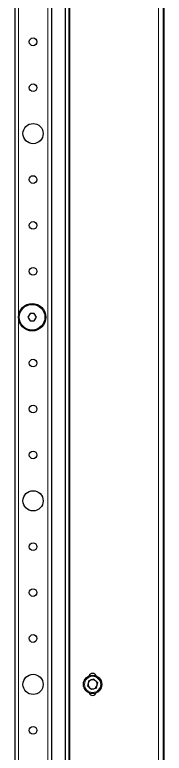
# Model space of a CAD drawing. Header units: millimetres. Extents: x -902 to 2905, y -1229 to 1219.
# Drawn here: x -234.2 to -152.6, y -360.6 to 41.6 of the extents above; entities that cross this region are included whole.
import ezdxf

# ---------------------------------------------------------------- set-up
doc = ezdxf.new("R2010")
doc.units = ezdxf.units.MM

msp = doc.modelspace()

# ---------------------------------------------------------------- linework, layer by layer
at = {"color": 7, "linetype": 'Continuous', "lineweight": 25}
for p, q in [((-206.66, 418.38), (-206.66, -664.62)), ((-204.66, 418.38), (-204.66, -664.62)), ((-153.16, 408.67), (-153.16, -654.9)), ((-234.16, 394.38), (-234.16, -640.62)), ((-214.16, 394.38), (-214.16, -640.62)), ((-225.81, -121.12), (-226.97, -123.12)), ((-226.97, -123.12), (-225.81, -125.12)), ((-223.5, -121.12), (-225.81, -121.12)), ((-222.35, -123.12), (-223.5, -121.12)), ((-223.5, -125.12), (-222.35, -123.12)), ((-225.81, -125.12), (-223.5, -125.12)), ((-193.76, -321.12), (-194.44, -323.93)), ((-190.97, -320.3), (-193.76, -321.12)), ((-190.97, -320.3), (-188.88, -322.3)), ((-192.34, -325.93), (-194.44, -323.93)), ((-189.56, -325.12), (-192.34, -325.93)), ((-189.56, -325.12), (-188.88, -322.3))]:
    msp.add_line(p, q, dxfattribs=at)
at = {"color": 8, "linetype": 'Continuous', "lineweight": 18}
for p, q in [((-204.06, -664.62), (-204.06, 418.38)), ((-152.56, -655.94), (-152.56, 409.71)), ((-155.76, 404.16), (-155.76, -650.4)), ((-232.16, 394.38), (-232.16, -640.62)), ((-216.16, 394.38), (-216.16, -640.62))]:
    msp.add_line(p, q, dxfattribs=at)
at = {"color": 7, "linetype": 'Continuous', "lineweight": 25}
for centre, radius in [((-224.16, 26.88), 2.1), ((-224.16, 1.88), 2.1), ((-224.16, -23.12), 5.5), ((-224.16, -48.12), 2.1), ((-224.16, -73.12), 2.1), ((-224.16, -98.12), 2.1), ((-224.66, -123.12), 7.5), ((-224.66, -123.12), 7), ((-224.16, -148.12), 2.1), ((-224.16, -173.12), 2.1), ((-224.16, -198.12), 2.1), ((-224.16, -223.12), 5.5), ((-224.16, -248.12), 2.1), ((-224.16, -273.12), 2.1), ((-224.16, -298.12), 2.1), ((-224.16, -323.12), 5.5), ((-191.66, -323.12), 5), ((-224.16, -348.12), 2.1)]:
    msp.add_circle(centre, radius, dxfattribs=at)
at = {"color": 8, "linetype": 'Continuous', "lineweight": 18}
msp.add_circle((-191.66, -323.12), 4.4, dxfattribs=at)
at = {"color": 7, "linetype": 'Continuous', "lineweight": 25}
for centre, radius, start, end in [((-191.66, -319.12), 2, 18.21, 161.79), ((-191.66, -323.12), 2.51, 106.3534, 166.3534), ((-191.66, -323.12), 2.51, 46.3534, 106.3534), ((-191.66, -323.12), 2.51, 346.3534, 46.3534), ((-191.66, -323.12), 2.51, 166.3534, 226.3534), ((-191.66, -323.12), 2.51, 226.3534, 286.3534), ((-191.66, -323.12), 2.51, 286.3534, 346.3534), ((-191.66, -327.12), 2, 198.21, 341.79)]:
    msp.add_arc(centre, radius, start, end, dxfattribs=at)

doc.saveas('drawing.dxf')
